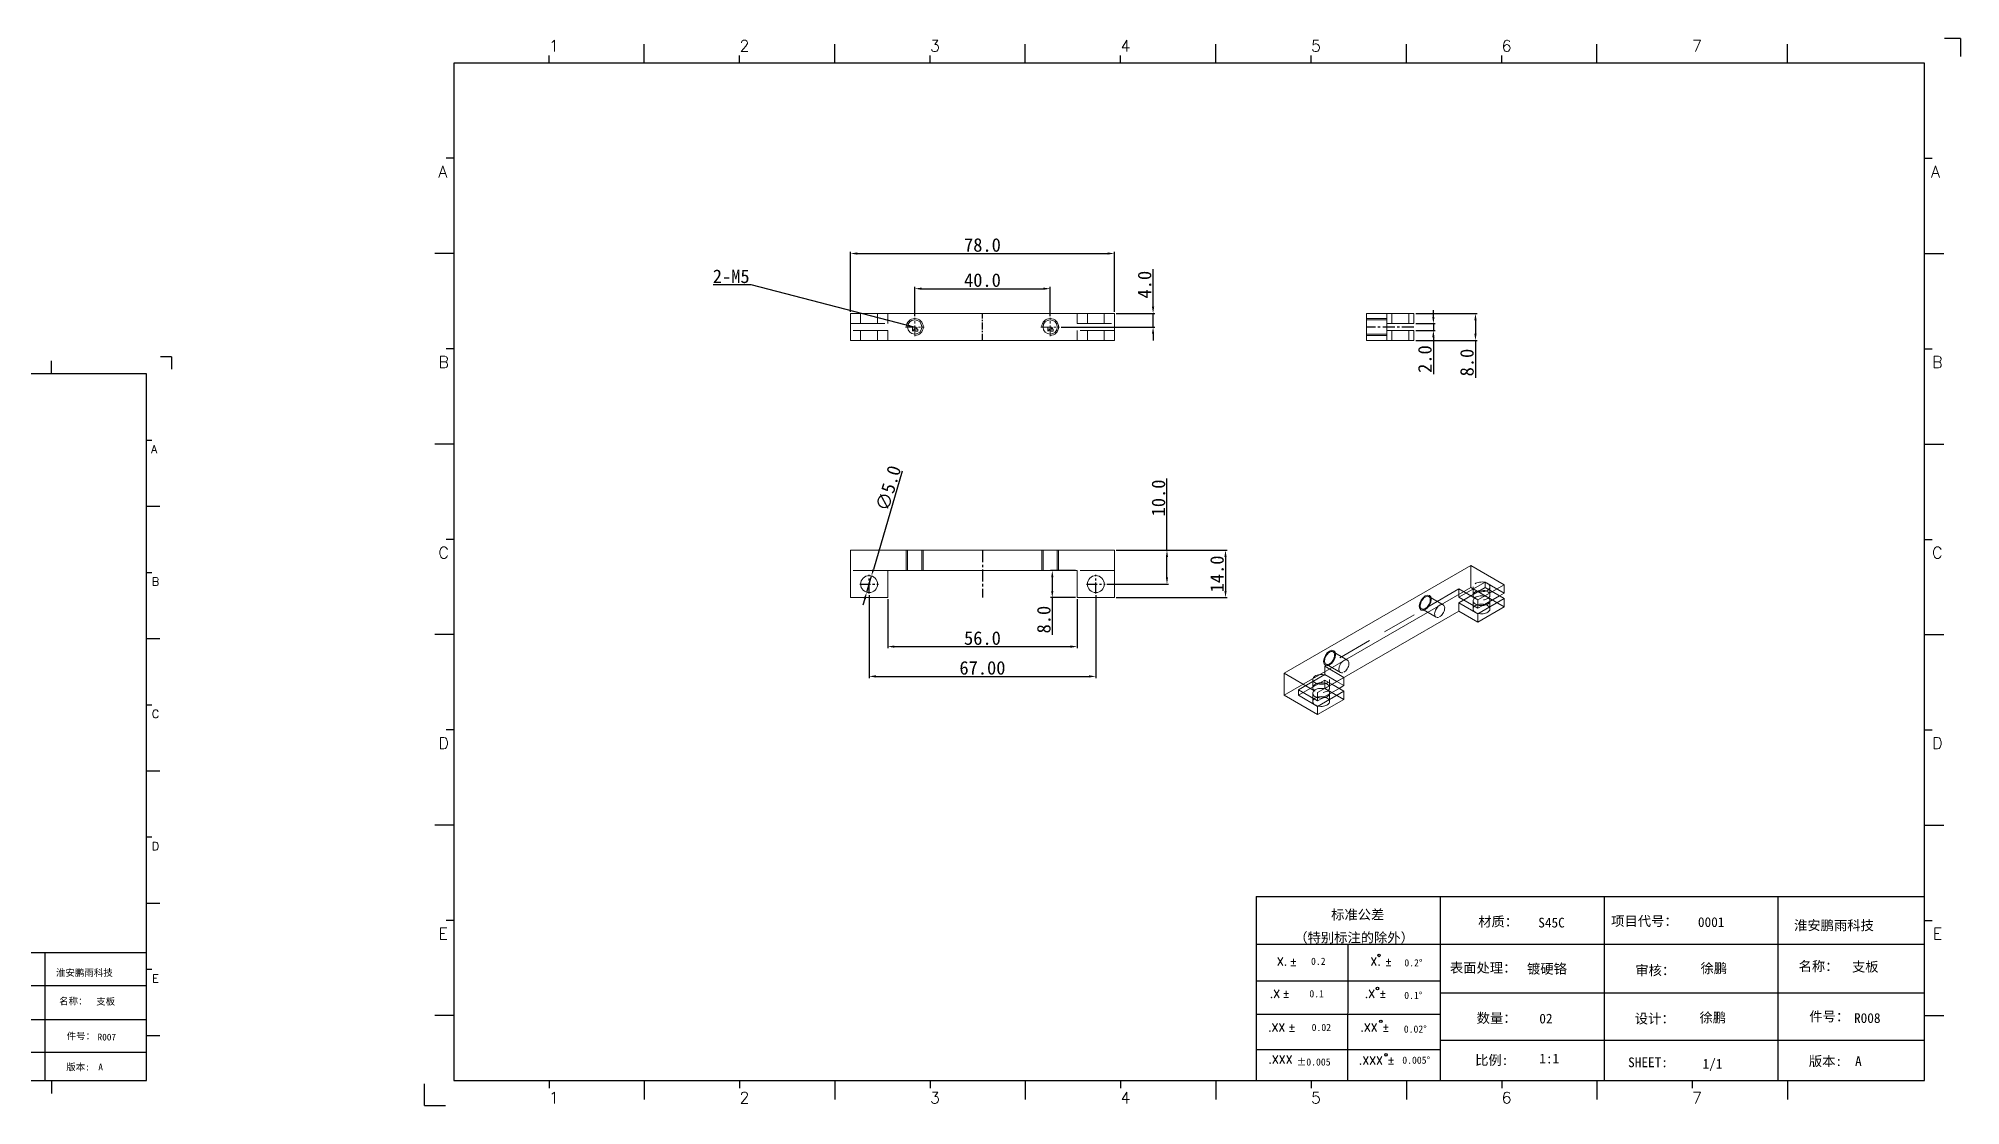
# Model space of a CAD drawing. Extents: x 83 to 30050, y -7164 to 695.
# Drawn here: x 6424 to 6992, y -144 to 172 of the extents above; entities that cross this region are included whole.
import ezdxf
from ezdxf.enums import TextEntityAlignment as Align

# ---------------------------------------------------------------- set-up
doc = ezdxf.new("R2010")
doc.units = 0
doc.header["$LTSCALE"] = 8
doc.header["$MEASUREMENT"] = 0
doc.header["$PDSIZE"] = 5
doc.linetypes.add('CENTER', pattern=[2, 1.25, -0.25, 0.25, -0.25])
doc.linetypes.add('HIDDEN', pattern=[1.905, 1.27, -0.635])
doc.layers.get('0').update_dxf_attribs({"linetype": 'CONTINUOUS'})
doc.layers.get('Defpoints').update_dxf_attribs({"linetype": 'CONTINUOUS'})
doc.layers.add('41', color=3, linetype='CONTINUOUS')
doc.layers.add('dim', color=82, linetype='CONTINUOUS', lineweight=9)
doc.layers.add('screw', color=33, linetype='CONTINUOUS', lineweight=13)
doc.styles.add('SIMPLEX', font='SIMPLEX')
doc.styles.get("Standard").update_dxf_attribs({"font": '', "height": 4})
doc.styles.add('TXT', font='txt.shx', dxfattribs={"bigfont": 'gbcbig.shx'})
doc.styles.get('Standard').set_extended_font_data('SimSun')
doc.dimstyles.new('ISO-25', dxfattribs={"dimtxt": 6, "dimasz": 2.5, "dimexe": 1.25, "dimexo": 0.625, "dimtad": 1, "dimdec": 1, "dimzin": 1, "dimdsep": 46, "dimtxsty": 'Standard', "dimcen": 2.5, "dimadec": 0, "dimazin": 0, "dimtm": 1e-09, "dimtfac": 1, "dimtdec": 1, "dimtmove": 0, "dimatfit": 3, "dimfxl": 1, "dimtolj": 1, "dimtzin": 0, "dimarcsym": 0})

# ---------------------------------------------------------------- blocks, each defined once
blk = doc.blocks.new('A$C0BB32EA6')
at = {"layer": '41'}
for p, q in [((90.21, 427.84), (90.21, 435.66)), ((168.4, 427.84), (168.4, 435.66)), ((168.4, 427.84), (168.4, 435.66)), ((168.4, 427.84), (168.4, 435.66)), ((246.58, 427.84), (246.58, 435.66)), ((246.58, 427.84), (246.58, 435.66)), ((324.77, 427.84), (324.77, 435.66)), ((402.96, 427.84), (402.96, 435.66)), ((481.15, 427.84), (481.15, 435.66)), ((559.34, 427.84), (559.34, 435.66)), ((615.63, 427.84), (12.02, 427.84)), ((12.02, 427.84), (12.02, 10.32)), ((51.11, 427.84), (51.11, 430.97)), ((129.3, 427.84), (129.3, 430.97)), ((129.3, 427.84), (129.3, 430.97)), ((129.3, 427.84), (129.3, 430.97)), ((207.49, 427.84), (207.49, 430.97)), ((207.49, 427.84), (207.49, 430.97)), ((285.68, 427.84), (285.68, 430.97)), ((363.87, 427.84), (363.87, 430.97)), ((442.06, 427.84), (442.06, 430.97)), ((615.63, 10.32), (615.63, 427.84)), ((12.02, 388.75), (8.89, 388.75)), ((615.63, 388.75), (618.76, 388.75)), ((12.02, 349.66), (4.2, 349.66)), ((615.63, 349.66), (623.45, 349.66)), ((12.02, 310.56), (8.89, 310.56)), ((615.63, 310.56), (618.76, 310.56)), ((12.02, 271.47), (4.2, 271.47)), ((615.63, 271.47), (623.45, 271.47)), ((12.02, 232.37), (8.89, 232.37)), ((615.63, 232.37), (618.76, 232.37)), ((12.02, 193.28), (4.2, 193.28)), ((615.63, 193.28), (623.45, 193.28)), ((12.02, 154.18), (8.89, 154.18)), ((615.63, 154.18), (618.76, 154.18)), ((12.02, 115.09), (4.2, 115.09)), ((615.63, 115.09), (623.45, 115.09)), ((341.34, 85.85), (615.63, 85.85)), ((341.34, 85.85), (341.34, 10.32)), ((416.87, 85.85), (416.87, 10.32)), ((484.16, 85.85), (484.16, 10.32)), ((555.4, 85.7), (555.4, 10.17)), ((12.02, 76), (8.89, 76)), ((615.63, 76), (618.76, 76)), ((615.63, 66.14), (341.34, 66.14)), ((378.86, 10.02), (379.1, 65.84)), ((341.34, 51.12), (416.87, 51.12)), ((615.63, 46.17), (416.87, 46.17)), ((12.02, 36.9), (4.2, 36.9)), ((341.34, 37.5), (401.12, 37.5)), ((341.34, 37.5), (416.87, 37.5)), ((615.63, 36.9), (623.45, 36.9)), ((615.63, 26.74), (416.87, 26.74)), ((341.34, 23.05), (401.87, 23.05)), ((341.34, 23.05), (401.87, 23.05)), ((341.34, 23.05), (401.87, 23.05)), ((341.34, 23.05), (401.87, 23.05)), ((341.34, 23.05), (401.87, 23.05)), ((341.34, 23.05), (416.87, 23.05)), ((12.02, 10.32), (615.63, 10.32)), ((51.11, 10.32), (51.11, 7.19)), ((90.21, 10.32), (90.21, 2.5)), ((129.3, 10.32), (129.3, 7.19)), ((168.4, 10.32), (168.4, 2.5)), ((207.49, 10.32), (207.49, 7.19)), ((246.58, 10.32), (246.58, 2.5)), ((285.68, 10.32), (285.68, 7.19)), ((324.77, 10.32), (324.77, 2.5)), ((326.34, 10.32), (401.87, 10.32)), ((363.87, 10.32), (363.87, 7.19)), ((402.96, 10.32), (402.96, 2.5)), ((442.06, 10.32), (442.06, 7.19)), ((481.15, 10.32), (481.15, 2.5)), ((520.24, 10.32), (520.24, 7.19)), ((559.34, 10.32), (559.34, 2.5))]:
    blk.add_line(p, q, dxfattribs=at)
at = {"layer": '41', "linetype": 'Continuous'}
for p, q in [((630.37, 437.94), (623.79, 437.94)), ((630.37, 437.94), (630.37, 430.59)), ((0, 0), (0, 8.98)), ((0, 0), (8.64, 0))]:
    blk.add_line(p, q, dxfattribs=at)
at = {"layer": '41'}
for centre in [(391.73, 61.61), (391.07, 48.04), (392.49, 34.54), (394.6, 20.83)]:
    blk.add_circle(centre, 0.516, dxfattribs=at)
at = {"layer": '41', "style": 'SIMPLEX'}
for s, height, p in [('1', 4.69, (51.11, 432.54)), ('2', 4.69, (129.3, 432.54)), ('3', 4.69, (207.49, 432.54)), ('4', 4.69, (285.68, 432.54)), ('5', 4.69, (363.87, 432.54)), ('6', 4.69, (442.06, 432.54)), ('7', 4.69, (520.24, 432.54)), ('A', 4.75, (5.76, 380.93)), ('A', 4.75, (618.27, 380.93)), ('B', 4.75, (5.76, 302.74)), ('B', 4.75, (618.72, 302.74)), ('C', 4.75, (5.76, 224.55)), ('C', 4.75, (618.72, 224.55)), ('D', 4.75, (5.76, 146.37)), ('D', 4.75, (618.72, 146.37)), ('E', 4.75, (5.76, 68.18)), ('E', 4.75, (618.95, 68.18)), ('X.', 3.284, (349.84, 57.49)), ('%%p', 3.284, (355.04, 57.36)), ('X.', 3.284, (388.21, 57.49)), ('%%p', 3.284, (394.07, 57.36)), ('.X', 3.284, (346.89, 44.16)), ('.X', 3.284, (385.9, 44.16)), ('%%p', 3.284, (352.09, 44.33)), ('%%p', 3.284, (391.76, 44.33)), ('.XX', 3.284, (346.2, 30.42)), ('%%p', 3.284, (354.44, 30.46)), ('.XX', 3.284, (384.11, 30.42)), ('%%p', 3.284, (393.01, 30.46)), ('.XXX', 3.284, (383.48, 16.83)), ('%%p', 3.284, (395.11, 16.95)), ('1', 4.69, (51.11, 0.87)), ('2', 4.69, (129.3, 0.87)), ('3', 4.69, (207.49, 0.87)), ('4', 4.69, (285.68, 0.87)), ('5', 4.69, (363.87, 0.87)), ('6', 4.69, (442.06, 0.87)), ('7', 4.69, (520.24, 0.87))]:
    blk.add_text(s, height=height, dxfattribs=at).set_placement(p)
at = {"layer": '41', "linetype": 'Continuous'}
for s, p in [('标准公差', (372.08, 76.36)), ('（特别标注的除外）', (356.94, 66.94)), ('材质：', (432.42, 73.5)), ('项目代号：', (486.99, 73.71)), ('淮安鹏雨科技', (562.04, 71.96)), ('表面处理：', (420.83, 54.55)), ('审核：', (496.9, 53.5)), ('名称：', (563.9, 55.18)), ('数量：', (431.79, 33.91)), ('设计：', (496.69, 33.7)), ('件号：', (568.32, 34.55)), ('比例:', (431.16, 16.65)), ('SHEET:', (493.95, 15.75)), ('1/1', (524.5, 15.18)), ('版本:', (568.11, 16.23))]:
    blk.add_text(s, height=4, dxfattribs=at).set_placement(p)
at = {"layer": '41'}
for s, p in [('0.2', (363.82, 57.75)), ('0.2%%D', (402.12, 57.11)), ('0.1', (363.14, 44.41)), ('0.1%%D', (402.07, 43.76)), ('0.02', (364.07, 30.58)), ('0.02%%D', (401.9, 29.93)), ('0.005%%D', (401.27, 17.16))]:
    blk.add_text(s, height=2.929, dxfattribs=at).set_placement(p)
at = {"layer": '41', "style": 'SIMPLEX'}
blk.add_text('.XXX', height=3.284, dxfattribs=at).set_placement((351.31, 18.87), align=Align.MIDDLE_CENTER)
at = {"layer": '41'}
blk.add_text('%%P0.005', height=2.929, dxfattribs=at).set_placement((364.87, 17.89), align=Align.MIDDLE_CENTER)
at = {"layer": '41', "linetype": 'Continuous'}
for tag, p in [('材质', (457.07, 73.08)), ('代号', (522.6, 73.29)), ('表面处理', (452.44, 54.13)), ('审核', (523.65, 54.34)), ('名称', (585.81, 54.97)), ('数量', (457.5, 33.7)), ('设计', (523.23, 34.13)), ('件号', (586.65, 33.91)), ('比例', (457.5, 17.28)), ('版本', (587.08, 16.23))]:
    blk.add_attdef(tag, p, '', height=4, dxfattribs=at)
blk = doc.blocks.new('screw_m5_l')
at = {"layer": 'screw', "color": 1, "linetype": 'CENTER', "ltscale": 0.3175}
for p, q in [((-2.75, 0), (2.75, 0)), ((0, -2.75), (0, 2.75))]:
    blk.add_line(p, q, dxfattribs=at)
at = {"layer": 'screw', "color": 33, "linetype": 'Continuous'}
blk.add_circle((0, 0), 2.1, dxfattribs=at)
at = {"layer": 'screw', "color": 92, "linetype": 'Continuous'}
blk.add_arc((0, 0), 2.5, 270, 180, dxfattribs=at)
at = {"layer": 'screw', "color": 6, "linetype": 'Continuous', "style": 'TXT'}
blk.add_text('M5', height=1, dxfattribs=at).set_placement((-0.85, -1.25))
blk = doc.blocks.new('*D158')
at = {"layer": 'Defpoints', "color": 0, "linetype": 'Continuous'}
for p in [(6723.05, 97.71), (6683.05, 89.13), (6723.05, 89.13)]:
    blk.add_point(p, dxfattribs=at)
at = {"layer": 'dim', "color": 0, "linetype": 'Continuous', "lineweight": -2}
for p, q in [((6683.05, 89.63), (6683.05, 98.21)), ((6685.05, 97.71), (6721.05, 97.71)), ((6723.05, 89.63), (6723.05, 98.21))]:
    blk.add_line(p, q, dxfattribs=at)
at = {"layer": 'dim', "color": 0, "linetype": 'Continuous'}
for points in [[(6685.05, 98.04), (6685.05, 97.37), (6683.05, 97.71)], [(6721.05, 98.04), (6721.05, 97.37), (6723.05, 97.71)]]:
    blk.add_solid(points, dxfattribs=at)
at = {"layer": 'dim', "color": 0, "linetype": 'Continuous', "insert": (6703.05, 100.21), "char_height": 4, "attachment_point": 5}
blk.add_mtext('\\A1;40.0', dxfattribs=at)
blk = doc.blocks.new('*D159')
at = {"layer": 'Defpoints', "color": 0, "linetype": 'Continuous'}
for p in [(6742.05, 108.1), (6664.05, 90.38), (6742.05, 90.38)]:
    blk.add_point(p, dxfattribs=at)
at = {"layer": 'dim', "color": 0, "linetype": 'Continuous', "lineweight": -2}
for p, q in [((6664.05, 90.88), (6664.05, 108.6)), ((6666.05, 108.1), (6740.05, 108.1)), ((6742.05, 90.88), (6742.05, 108.6))]:
    blk.add_line(p, q, dxfattribs=at)
at = {"layer": 'dim', "color": 0, "linetype": 'Continuous'}
for points in [[(6666.05, 108.43), (6666.05, 107.77), (6664.05, 108.1)], [(6740.05, 108.43), (6740.05, 107.77), (6742.05, 108.1)]]:
    blk.add_solid(points, dxfattribs=at)
at = {"layer": 'dim', "color": 0, "linetype": 'Continuous', "insert": (6703.05, 110.6), "char_height": 4, "attachment_point": 5}
blk.add_mtext('\\A1;78.0', dxfattribs=at)
blk = doc.blocks.new('*D160')
at = {"layer": 'Defpoints', "color": 0, "linetype": 'Continuous'}
for p in [(6725.8, 86.38), (6742.05, 90.38), (6753.47, 90.38)]:
    blk.add_point(p, dxfattribs=at)
at = {"layer": 'dim', "color": 0, "linetype": 'Continuous', "lineweight": -2}
for p, q in [((6753.47, 92.38), (6753.47, 103.43)), ((6726.3, 86.38), (6753.97, 86.38)), ((6742.55, 90.38), (6753.97, 90.38)), ((6753.47, 86.38), (6753.47, 90.38)), ((6753.47, 84.38), (6753.47, 82.38))]:
    blk.add_line(p, q, dxfattribs=at)
at = {"layer": 'dim', "color": 0, "linetype": 'Continuous'}
for points in [[(6753.13, 92.38), (6753.8, 92.38), (6753.47, 90.38)], [(6753.13, 84.38), (6753.8, 84.38), (6753.47, 86.38)]]:
    blk.add_solid(points, dxfattribs=at)
at = {"layer": 'dim', "color": 0, "linetype": 'Continuous', "insert": (6750.97, 98.9), "char_height": 4, "attachment_point": 5, "rotation": 90}
blk.add_mtext('\\A1;4.0', dxfattribs=at)
blk = doc.blocks.new('*D161')
at = {"layer": 'Defpoints', "color": 0, "linetype": 'Continuous'}
for p in [(6675.05, 6.42), (6731.05, 6.42), (6731.05, -8.06)]:
    blk.add_point(p, dxfattribs=at)
at = {"layer": 'dim', "color": 0, "linetype": 'Continuous', "lineweight": -2}
for p, q in [((6675.05, 5.92), (6675.05, -8.56)), ((6731.05, 5.92), (6731.05, -8.56)), ((6677.05, -8.06), (6729.05, -8.06))]:
    blk.add_line(p, q, dxfattribs=at)
at = {"layer": 'dim', "color": 0, "linetype": 'Continuous'}
for points in [[(6677.05, -7.72), (6677.05, -8.39), (6675.05, -8.06)], [(6729.05, -7.72), (6729.05, -8.39), (6731.05, -8.06)]]:
    blk.add_solid(points, dxfattribs=at)
at = {"layer": 'dim', "color": 0, "linetype": 'Continuous', "insert": (6703.05, -5.56), "char_height": 4, "attachment_point": 5}
blk.add_mtext('\\A1;56.0', dxfattribs=at)
blk = doc.blocks.new('*D162')
at = {"layer": 'Defpoints', "color": 0, "linetype": 'Continuous'}
for p in [(6669.55, 7.67), (6736.55, 7.67), (6736.55, -16.86)]:
    blk.add_point(p, dxfattribs=at)
at = {"layer": 'dim', "color": 0, "linetype": 'Continuous', "lineweight": -2}
for p, q in [((6669.55, 7.17), (6669.55, -17.36)), ((6736.55, 7.17), (6736.55, -17.36)), ((6671.55, -16.86), (6734.55, -16.86))]:
    blk.add_line(p, q, dxfattribs=at)
at = {"layer": 'dim', "color": 0, "linetype": 'Continuous'}
for points in [[(6671.55, -16.52), (6671.55, -17.19), (6669.55, -16.86)], [(6734.55, -16.52), (6734.55, -17.19), (6736.55, -16.86)]]:
    blk.add_solid(points, dxfattribs=at)
at = {"layer": 'dim', "color": 0, "linetype": 'Continuous', "insert": (6703.05, -14.36), "char_height": 4, "attachment_point": 5}
blk.add_mtext('\\A1;67.00', dxfattribs=at)
blk = doc.blocks.new('*D163')
at = {"layer": 'Defpoints', "color": 0, "linetype": 'Continuous'}
for p in [(6742.05, 20.42), (6739.3, 10.42), (6757.57, 10.42)]:
    blk.add_point(p, dxfattribs=at)
at = {"layer": 'dim', "color": 0, "linetype": 'Continuous', "lineweight": -2}
for p, q in [((6757.57, 20.42), (6757.57, 41.59)), ((6742.55, 20.42), (6758.07, 20.42)), ((6757.57, 12.42), (6757.57, 18.42)), ((6739.8, 10.42), (6758.07, 10.42))]:
    blk.add_line(p, q, dxfattribs=at)
at = {"layer": 'dim', "color": 0, "linetype": 'Continuous'}
for points in [[(6757.23, 18.42), (6757.9, 18.42), (6757.57, 20.42)], [(6757.23, 12.42), (6757.9, 12.42), (6757.57, 10.42)]]:
    blk.add_solid(points, dxfattribs=at)
at = {"layer": 'dim', "color": 0, "linetype": 'Continuous', "insert": (6755.07, 35.87), "char_height": 4, "attachment_point": 5, "rotation": 90}
blk.add_mtext('\\A1;10.0', dxfattribs=at)
blk = doc.blocks.new('*D164')
at = {"layer": 'Defpoints', "color": 0, "linetype": 'Continuous'}
for p in [(6742.05, 20.42), (6742.05, 6.42), (6774.87, 6.42)]:
    blk.add_point(p, dxfattribs=at)
at = {"layer": 'dim', "color": 0, "linetype": 'Continuous', "lineweight": -2}
for p, q in [((6742.55, 20.42), (6775.37, 20.42)), ((6774.87, 18.42), (6774.87, 8.42)), ((6742.55, 6.42), (6775.37, 6.42))]:
    blk.add_line(p, q, dxfattribs=at)
at = {"layer": 'dim', "color": 0, "linetype": 'Continuous'}
for points in [[(6774.54, 18.42), (6775.2, 18.42), (6774.87, 20.42)], [(6774.54, 8.42), (6775.2, 8.42), (6774.87, 6.42)]]:
    blk.add_solid(points, dxfattribs=at)
at = {"layer": 'dim', "color": 0, "linetype": 'Continuous', "insert": (6772.37, 13.42), "char_height": 4, "attachment_point": 5, "rotation": 90}
blk.add_mtext('\\A1;14.0', dxfattribs=at)
blk = doc.blocks.new('*D165')
at = {"layer": 'Defpoints', "color": 0, "linetype": 'Continuous'}
for p in [(6830.56, 87.38), (6830.56, 85.38), (6836.29, 85.38)]:
    blk.add_point(p, dxfattribs=at)
at = {"layer": 'dim', "color": 0, "linetype": 'Continuous', "lineweight": -2}
for p, q in [((6836.29, 89.38), (6836.29, 91.38)), ((6831.06, 87.38), (6836.79, 87.38)), ((6831.06, 85.38), (6836.79, 85.38)), ((6836.29, 87.38), (6836.29, 85.38)), ((6836.29, 83.38), (6836.29, 72.43))]:
    blk.add_line(p, q, dxfattribs=at)
at = {"layer": 'dim', "color": 0, "linetype": 'Continuous'}
for points in [[(6835.96, 89.38), (6836.63, 89.38), (6836.29, 87.38)], [(6835.96, 83.38), (6836.63, 83.38), (6836.29, 85.38)]]:
    blk.add_solid(points, dxfattribs=at)
at = {"layer": 'dim', "color": 0, "linetype": 'Continuous', "insert": (6833.79, 76.91), "char_height": 4, "attachment_point": 5, "rotation": 90}
blk.add_mtext('\\A1;2.0', dxfattribs=at)
blk = doc.blocks.new('*D166')
at = {"layer": 'Defpoints', "color": 0, "linetype": 'Continuous'}
for p in [(6830.56, 90.38), (6830.56, 82.38), (6848.72, 82.38)]:
    blk.add_point(p, dxfattribs=at)
at = {"layer": 'dim', "color": 0, "linetype": 'Continuous', "lineweight": -2}
for p, q in [((6831.06, 90.38), (6849.22, 90.38)), ((6848.72, 88.38), (6848.72, 84.38)), ((6831.06, 82.38), (6849.22, 82.38)), ((6848.72, 82.38), (6848.72, 71.38))]:
    blk.add_line(p, q, dxfattribs=at)
at = {"layer": 'dim', "color": 0, "linetype": 'Continuous'}
for points in [[(6848.39, 88.38), (6849.06, 88.38), (6848.72, 90.38)], [(6848.39, 84.38), (6849.06, 84.38), (6848.72, 82.38)]]:
    blk.add_solid(points, dxfattribs=at)
at = {"layer": 'dim', "color": 0, "linetype": 'Continuous', "insert": (6846.22, 75.88), "char_height": 4, "attachment_point": 5, "rotation": 90}
blk.add_mtext('\\A1;8.0', dxfattribs=at)
blk = doc.blocks.new('*D167')
at = {"layer": 'Defpoints', "color": 0, "linetype": 'Continuous'}
for p in [(6731.05, 14.42), (6723.69, 6.42), (6731.05, 6.42)]:
    blk.add_point(p, dxfattribs=at)
at = {"layer": 'dim', "color": 0, "linetype": 'Continuous', "lineweight": -2}
for p, q in [((6730.55, 14.42), (6723.19, 14.42)), ((6723.69, 12.42), (6723.69, 8.42)), ((6730.55, 6.42), (6723.19, 6.42)), ((6723.69, 6.42), (6723.69, -4.58))]:
    blk.add_line(p, q, dxfattribs=at)
at = {"layer": 'dim', "color": 0, "linetype": 'Continuous'}
for points in [[(6723.35, 12.42), (6724.02, 12.42), (6723.69, 14.42)], [(6723.35, 8.42), (6724.02, 8.42), (6723.69, 6.42)]]:
    blk.add_solid(points, dxfattribs=at)
at = {"layer": 'dim', "color": 0, "linetype": 'Continuous', "insert": (6721.19, -0.08), "char_height": 4, "attachment_point": 5, "rotation": 90}
blk.add_mtext('\\A1;8.0', dxfattribs=at)
blk = doc.blocks.new('*D578')
at = {"layer": 'Defpoints', "color": 0}
for p in [(6670.26, 12.82), (6668.85, 8.02)]:
    blk.add_point(p, dxfattribs=at)
at = {"layer": 'dim', "color": 0, "lineweight": -2}
for p, q in [((6679.37, 43.82), (6670.82, 14.74)), ((6668.85, 8.02), (6670.26, 12.82)), ((6668.28, 6.1), (6667.72, 4.18))]:
    blk.add_line(p, q, dxfattribs=at)
at = {"layer": 'dim', "color": 0}
for points in [[(6670.5, 14.83), (6671.14, 14.64), (6670.26, 12.82)], [(6667.96, 6.2), (6668.6, 6.01), (6668.85, 8.02)]]:
    blk.add_solid(points, dxfattribs=at)
at = {"layer": 'dim', "color": 0, "insert": (6675.27, 38.75), "char_height": 4, "attachment_point": 5, "rotation": 73.622}
blk.add_mtext('\\A1;∅5.0', dxfattribs=at)

msp = doc.modelspace()

# ---------------------------------------------------------------- linework, layer by layer
at = {"color": 7, "linetype": 'Continuous', "lineweight": 15}
for p, q in [((6664.05, 82.383), (6664.05, 90.383)), ((6742.05, 90.383), (6664.05, 90.383)), ((6742.05, 82.383), (6742.05, 90.383)), ((6816.558, 82.383), (6816.558, 90.383)), ((6830.558, 90.383), (6816.558, 90.383)), ((6822.558, 87.383), (6822.558, 85.383)), ((6822.558, 87.383), (6830.558, 87.383)), ((6822.558, 85.383), (6830.558, 85.383)), ((6830.558, 90.383), (6830.558, 87.383)), ((6830.558, 85.383), (6830.558, 82.383)), ((6742.05, 82.383), (6664.05, 82.383)), ((6830.558, 82.383), (6816.558, 82.383)), ((6742.05, 20.419), (6664.05, 20.419)), ((6664.05, 20.419), (6664.05, 6.419)), ((6742.05, 6.419), (6742.05, 20.419)), ((6731.05, 14.419), (6675.05, 14.419)), ((6675.05, 14.419), (6675.05, 6.419)), ((6731.05, 6.419), (6731.05, 14.419)), ((6847.334, 15.927), (6792.18, -15.913)), ((6847.334, 9.395), (6847.334, 15.927)), ((6857.233, 10.213), (6847.334, 15.927)), ((6675.05, 6.419), (6664.05, 6.419)), ((6742.05, 6.419), (6731.05, 6.419)), ((6847.334, 9.395), (6792.18, -22.445)), ((6857.233, 3.68), (6847.334, 9.395)), ((6851.577, 11.029), (6857.233, 7.763)), ((6851.577, 11.029), (6851.577, 9.395)), ((6851.577, 9.395), (6857.233, 6.13)), ((6857.233, 7.763), (6855.819, 6.946)), ((6857.233, 10.213), (6857.233, 7.763)), ((6857.233, 6.13), (6857.233, 3.68)), ((6843.798, 2.456), (6804.2, -20.404)), ((6849.455, -0.81), (6843.798, 2.456)), ((6857.233, 3.68), (6849.455, -0.81)), ((6851.428, 4.412), (6850.869, 4.089)), ((6792.18, -22.445), (6792.18, -15.913)), ((6792.18, -22.445), (6802.079, -28.16)), ((6804.2, -20.404), (6809.857, -23.669)), ((6806.322, -19.179), (6809.857, -21.22)), ((6809.857, -19.587), (6807.736, -18.362)), ((6809.857, -19.587), (6808.443, -20.403)), ((6809.857, -17.138), (6809.857, -19.587)), ((6809.857, -21.22), (6809.857, -23.669)), ((6809.857, -23.669), (6802.079, -28.16)), ((6804.052, -22.938), (6803.493, -23.261))]:
    msp.add_line(p, q, dxfattribs=at)
at = {"color": 7, "linetype": 'HIDDEN', "lineweight": 0}
for p, q in [((6664.05, 87.383), (6675.05, 87.383)), ((6675.05, 85.383), (6664.05, 85.383)), ((6667.05, 90.383), (6667.05, 87.383)), ((6667.05, 85.383), (6667.05, 82.383)), ((6672.05, 87.383), (6672.05, 90.383)), ((6672.05, 82.383), (6672.05, 85.383)), ((6675.05, 90.383), (6675.05, 87.383)), ((6675.05, 85.383), (6675.05, 82.383)), ((6731.05, 90.383), (6731.05, 87.383)), ((6731.05, 87.383), (6742.05, 87.383)), ((6742.05, 85.383), (6731.05, 85.383)), ((6731.05, 85.383), (6731.05, 82.383)), ((6734.05, 90.383), (6734.05, 87.383)), ((6734.05, 85.383), (6734.05, 82.383)), ((6739.05, 87.383), (6739.05, 90.383)), ((6739.05, 82.383), (6739.05, 85.383)), ((6822.558, 88.483), (6816.558, 88.483)), ((6822.558, 90.383), (6822.558, 87.383)), ((6822.558, 85.383), (6822.558, 82.383)), ((6824.058, 90.383), (6824.058, 87.383)), ((6824.058, 85.383), (6824.058, 82.383)), ((6829.058, 87.383), (6829.058, 90.383)), ((6829.058, 82.383), (6829.058, 85.383)), ((6816.558, 84.283), (6822.558, 84.283)), ((6680.95, 20.419), (6680.95, 14.419)), ((6685.15, 14.419), (6685.15, 20.419)), ((6720.95, 20.419), (6720.95, 14.419)), ((6725.15, 14.419), (6725.15, 20.419)), ((6675.05, 14.419), (6664.05, 14.419)), ((6742.05, 14.419), (6731.05, 14.419)), ((6843.798, 8.988), (6804.2, -13.871)), ((6839.191, 4.275), (6834.949, 6.724)), ((6843.798, 6.538), (6851.577, 11.029)), ((6851.577, 9.395), (6843.798, 4.905)), ((6849.455, 5.722), (6843.798, 8.988)), ((6843.798, 8.988), (6843.798, 6.538)), ((6843.798, 6.538), (6849.455, 3.273)), ((6848.016, 9.6), (6848.016, 7.151)), ((6849.455, 5.722), (6857.233, 10.213)), ((6849.455, 1.64), (6857.233, 6.13)), ((6849.455, 3.273), (6849.455, 5.722)), ((6855.819, 6.946), (6851.428, 4.412)), ((6853.016, 7.151), (6853.016, 9.6)), ((6832.849, 3.087), (6837.092, 0.637)), ((6849.455, 1.64), (6843.798, 4.905)), ((6843.798, 4.905), (6843.798, 2.456)), ((6848.016, 5.518), (6848.016, 3.068)), ((6850.869, 4.089), (6849.455, 3.273)), ((6849.455, -0.81), (6849.455, 1.64)), ((6853.016, 3.068), (6853.016, 5.518)), ((6810.907, -12.053), (6806.664, -9.604)), ((6792.18, -15.913), (6802.079, -21.627)), ((6796.422, -20.811), (6804.2, -16.321)), ((6804.2, -13.871), (6809.857, -17.137)), ((6804.2, -13.871), (6804.2, -16.321)), ((6807.736, -18.362), (6804.2, -16.321)), ((6804.565, -13.241), (6808.807, -15.691)), ((6804.2, -17.954), (6796.422, -22.444)), ((6796.422, -20.811), (6802.079, -24.077)), ((6796.422, -22.444), (6796.422, -20.811)), ((6796.422, -22.444), (6802.079, -25.71)), ((6800.64, -17.749), (6800.64, -20.199)), ((6800.64, -21.832), (6800.64, -24.282)), ((6802.079, -21.627), (6809.857, -17.137)), ((6802.079, -25.71), (6809.857, -21.22)), ((6802.079, -24.077), (6802.079, -21.627)), ((6808.443, -20.403), (6804.052, -22.938)), ((6804.2, -17.954), (6806.322, -19.179)), ((6804.2, -17.954), (6804.2, -20.404)), ((6805.64, -20.199), (6805.64, -17.749)), ((6805.64, -24.282), (6805.64, -21.832)), ((6809.857, -17.137), (6809.857, -17.138)), ((6803.493, -23.261), (6802.079, -24.077)), ((6802.079, -28.16), (6802.079, -25.71))]:
    msp.add_line(p, q, dxfattribs=at)
at = {"color": 1, "linetype": 'CENTER', "ltscale": 0.2032}
msp.add_line((6703.05, 82.383), (6703.05, 90.383), dxfattribs=at)
at = {"color": 7, "linetype": 'Continuous', "lineweight": 0}
for p, q in [((6816.558, 88.883), (6822.558, 88.883)), ((6816.558, 88.883), (6822.558, 88.883)), ((6816.558, 83.883), (6822.558, 83.883)), ((6816.558, 83.883), (6822.558, 83.883)), ((6680.55, 20.419), (6680.55, 14.419)), ((6685.55, 20.419), (6685.55, 14.419)), ((6720.55, 20.419), (6720.55, 14.419)), ((6725.55, 20.419), (6725.55, 14.419))]:
    msp.add_line(p, q, dxfattribs=at)
at = {"color": 1, "linetype": 'CENTER', "ltscale": 0.3556}
for p, q in [((6830.558, 86.383), (6816.558, 86.383)), ((6703.05, 20.419), (6703.05, 6.419))]:
    msp.add_line(p, q, dxfattribs=at)
at = {"color": 1, "linetype": 'CENTER', "ltscale": 0.3175}
for p, q in [((6669.55, 7.669), (6669.55, 13.169)), ((6736.55, 7.669), (6736.55, 13.169)), ((6666.8, 10.419), (6672.3, 10.419)), ((6733.8, 10.419), (6739.3, 10.419))]:
    msp.add_line(p, q, dxfattribs=at)
at = {"color": 7, "linetype": 'Continuous', "lineweight": 0, "flags": 128}
for points in [[(6833.899, 2.864), (6833.222, 2.629), (6832.649, 2.74), (6832.266, 3.181), (6832.131, 3.885), (6832.266, 4.744), (6832.649, 5.627), (6833.222, 6.401), (6833.899, 6.947), (6834.575, 7.182), (6835.149, 7.07), (6835.532, 6.629), (6835.667, 5.926), (6835.532, 5.067), (6835.149, 4.184), (6834.575, 3.41), (6833.899, 2.864)], [(6805.615, -13.464), (6804.938, -13.699), (6804.365, -13.588), (6803.981, -13.147), (6803.847, -12.443), (6803.981, -11.584), (6804.365, -10.701), (6804.938, -9.927), (6805.615, -9.381), (6806.291, -9.146), (6806.865, -9.258), (6807.248, -9.699), (6807.382, -10.402), (6807.248, -11.261), (6806.865, -12.145), (6806.291, -12.918), (6805.615, -13.464)]]:
    msp.add_lwpolyline(points, dxfattribs=at)
at = {"color": 7, "linetype": 'Continuous', "lineweight": 15, "flags": 128}
for points in [[(6833.899, 3.191), (6834.164, 3.371), (6834.421, 3.601), (6834.66, 3.873), (6834.876, 4.178), (6835.06, 4.506), (6835.206, 4.848), (6835.311, 5.191), (6835.37, 5.525), (6835.382, 5.839), (6835.347, 6.123), (6835.264, 6.368), (6835.138, 6.565), (6834.972, 6.71), (6834.772, 6.796), (6834.543, 6.822), (6834.294, 6.786), (6834.032, 6.69), (6833.766, 6.536), (6833.504, 6.33), (6833.255, 6.078), (6833.026, 5.789), (6832.826, 5.471), (6832.66, 5.135), (6832.533, 4.791), (6832.451, 4.451), (6832.415, 4.126), (6832.427, 3.826), (6832.487, 3.56), (6832.591, 3.338), (6832.738, 3.166), (6832.922, 3.05), (6833.137, 2.994), (6833.377, 2.999), (6833.634, 3.065), (6833.899, 3.191)], [(6848.748, 2.047), (6849.055, 1.897), (6849.399, 1.777), (6849.772, 1.69), (6850.165, 1.639), (6850.566, 1.625), (6850.967, 1.648), (6851.355, 1.708), (6851.722, 1.804), (6852.058, 1.932), (6852.353, 2.089), (6852.602, 2.272), (6852.796, 2.476), (6852.931, 2.694), (6853.003, 2.923), (6853.011, 3.155), (6852.955, 3.385), (6852.835, 3.607), (6852.655, 3.815), (6852.42, 4.003), (6852.136, 4.167), (6851.809, 4.303), (6851.449, 4.407), (6851.065, 4.476), (6850.667, 4.509), (6850.265, 4.504), (6849.869, 4.462), (6849.49, 4.384), (6849.137, 4.272), (6848.821, 4.129), (6848.548, 3.958), (6848.326, 3.764), (6848.161, 3.552), (6848.057, 3.328), (6848.016, 3.097), (6848.041, 2.865), (6848.129, 2.639), (6848.279, 2.423), (6848.487, 2.224), (6848.748, 2.047)], [(6805.615, -13.138), (6805.88, -12.957), (6806.136, -12.727), (6806.376, -12.455), (6806.592, -12.15), (6806.776, -11.822), (6806.922, -11.48), (6807.027, -11.137), (6807.086, -10.803), (6807.098, -10.489), (6807.062, -10.205), (6806.98, -9.961), (6806.854, -9.763), (6806.688, -9.618), (6806.487, -9.532), (6806.259, -9.506), (6806.01, -9.542), (6805.748, -9.638), (6805.481, -9.792), (6805.22, -9.998), (6804.97, -10.25), (6804.742, -10.539), (6804.541, -10.857), (6804.375, -11.194), (6804.249, -11.537), (6804.167, -11.877), (6804.131, -12.202), (6804.143, -12.502), (6804.202, -12.768), (6804.307, -12.99), (6804.454, -13.162), (6804.638, -13.278), (6804.853, -13.334), (6805.093, -13.329), (6805.349, -13.263), (6805.615, -13.138)], [(6804.907, -23.261), (6804.601, -23.111), (6804.257, -22.991), (6803.883, -22.904), (6803.491, -22.853), (6803.089, -22.839), (6802.689, -22.862), (6802.3, -22.922), (6801.934, -23.018), (6801.598, -23.146), (6801.302, -23.303), (6801.054, -23.486), (6800.86, -23.689), (6800.725, -23.908), (6800.652, -24.137), (6800.644, -24.369), (6800.701, -24.599), (6800.82, -24.821), (6801, -25.028), (6801.235, -25.217), (6801.52, -25.381), (6801.846, -25.517), (6802.206, -25.621), (6802.59, -25.69), (6802.989, -25.722), (6803.391, -25.718), (6803.787, -25.676), (6804.166, -25.598), (6804.518, -25.486), (6804.835, -25.343), (6805.108, -25.172), (6805.33, -24.978), (6805.495, -24.766), (6805.599, -24.542), (6805.639, -24.311), (6805.615, -24.079), (6805.527, -23.852), (6805.376, -23.637), (6805.168, -23.438), (6804.907, -23.261)]]:
    msp.add_lwpolyline(points, dxfattribs=at)
at = {"color": 7, "linetype": 'HIDDEN', "lineweight": 0, "flags": 128}
for points in [[(6848.748, 8.58), (6849.055, 8.429), (6849.399, 8.309), (6849.772, 8.222), (6850.165, 8.171), (6850.566, 8.157), (6850.967, 8.181), (6851.355, 8.241), (6851.722, 8.336), (6852.058, 8.464), (6852.353, 8.622), (6852.602, 8.804), (6852.796, 9.008), (6852.931, 9.227), (6853.003, 9.455), (6853.011, 9.687), (6852.955, 9.917), (6852.835, 10.139), (6852.655, 10.347), (6852.42, 10.535), (6852.136, 10.7), (6851.809, 10.835), (6851.449, 10.939), (6851.065, 11.008), (6850.667, 11.041), (6850.265, 11.036), (6849.869, 10.994), (6849.49, 10.916), (6849.137, 10.804), (6848.821, 10.661), (6848.548, 10.49), (6848.326, 10.297), (6848.161, 10.085), (6848.057, 9.86), (6848.016, 9.629), (6848.041, 9.397), (6848.129, 9.171), (6848.279, 8.955), (6848.487, 8.757), (6848.748, 8.58)], [(6848.748, 6.13), (6848.487, 6.307), (6848.279, 6.506), (6848.129, 6.721), (6848.041, 6.948), (6848.016, 7.18), (6848.057, 7.411), (6848.161, 7.635), (6848.326, 7.847), (6848.548, 8.041), (6848.821, 8.211), (6849.137, 8.355), (6849.49, 8.467), (6849.869, 8.545), (6850.265, 8.587), (6850.667, 8.591), (6851.065, 8.559), (6851.449, 8.489), (6851.809, 8.386), (6852.136, 8.25), (6852.42, 8.086), (6852.655, 7.897), (6852.835, 7.689), (6852.955, 7.468), (6853.011, 7.238), (6853.003, 7.006), (6852.931, 6.777), (6852.796, 6.558), (6852.602, 6.355), (6852.353, 6.172), (6852.058, 6.015), (6851.722, 5.886), (6851.355, 5.791), (6850.967, 5.731), (6850.566, 5.708), (6850.165, 5.722), (6849.772, 5.773), (6849.399, 5.859), (6849.055, 5.98), (6848.748, 6.13)], [(6852.284, 6.538), (6851.977, 6.689), (6851.633, 6.809), (6851.26, 6.895), (6850.867, 6.946), (6850.466, 6.96), (6850.065, 6.937), (6849.677, 6.877), (6849.31, 6.782), (6848.974, 6.654), (6848.678, 6.496), (6848.43, 6.313), (6848.236, 6.11), (6848.101, 5.891), (6848.029, 5.663), (6848.02, 5.43), (6848.077, 5.2), (6848.197, 4.979), (6848.376, 4.771), (6848.612, 4.582), (6848.896, 4.418), (6849.194, 4.293)], [(6851.838, 4.293), (6851.894, 4.314), (6852.211, 4.457), (6852.484, 4.627), (6852.706, 4.821), (6852.871, 5.033), (6852.975, 5.257), (6853.015, 5.488), (6852.991, 5.72), (6852.903, 5.947), (6852.752, 6.162), (6852.544, 6.361), (6852.284, 6.538)], [(6838.141, 0.741), (6838.407, 0.922), (6838.663, 1.152), (6838.903, 1.424), (6839.118, 1.729), (6839.302, 2.057), (6839.449, 2.398), (6839.554, 2.742), (6839.613, 3.075), (6839.625, 3.389), (6839.589, 3.673), (6839.507, 3.918), (6839.381, 4.116), (6839.215, 4.261), (6839.014, 4.347), (6838.786, 4.373), (6838.537, 4.337), (6838.275, 4.241), (6838.008, 4.087), (6837.746, 3.881), (6837.497, 3.629), (6837.269, 3.34), (6837.068, 3.022), (6836.902, 2.685), (6836.776, 2.342), (6836.694, 2.002), (6836.658, 1.677), (6836.67, 1.377), (6836.729, 1.111), (6836.834, 0.889), (6836.981, 0.717), (6837.165, 0.601), (6837.38, 0.544), (6837.62, 0.55), (6837.876, 0.616), (6838.141, 0.741)], [(6804.907, -16.729), (6804.601, -16.578), (6804.257, -16.458), (6803.883, -16.372), (6803.491, -16.321), (6803.089, -16.306), (6802.689, -16.33), (6802.3, -16.39), (6801.934, -16.485), (6801.598, -16.613), (6801.302, -16.771), (6801.054, -16.954), (6800.86, -17.157), (6800.725, -17.376), (6800.652, -17.604), (6800.644, -17.837), (6800.701, -18.067), (6800.82, -18.288), (6801, -18.496), (6801.235, -18.685), (6801.52, -18.849), (6801.846, -18.984), (6802.206, -19.088), (6802.59, -19.157), (6802.989, -19.19), (6803.391, -19.185), (6803.787, -19.143), (6804.166, -19.065), (6804.518, -18.953), (6804.835, -18.81), (6805.108, -18.639), (6805.33, -18.446), (6805.495, -18.234), (6805.599, -18.01), (6805.639, -17.778), (6805.615, -17.547), (6805.527, -17.32), (6805.376, -17.105), (6805.168, -16.906), (6804.907, -16.729)], [(6809.857, -15.587), (6810.122, -15.406), (6810.379, -15.176), (6810.619, -14.904), (6810.834, -14.599), (6811.018, -14.271), (6811.165, -13.93), (6811.269, -13.587), (6811.329, -13.253), (6811.341, -12.939), (6811.305, -12.655), (6811.223, -12.41), (6811.097, -12.212), (6810.931, -12.067), (6810.73, -11.981), (6810.502, -11.955), (6810.252, -11.991), (6809.99, -12.087), (6809.724, -12.241), (6809.462, -12.447), (6809.213, -12.699), (6808.984, -12.989), (6808.784, -13.307), (6808.618, -13.643), (6808.492, -13.986), (6808.41, -14.326), (6808.374, -14.651), (6808.386, -14.952), (6808.445, -15.217), (6808.55, -15.439), (6808.696, -15.611), (6808.88, -15.727), (6809.096, -15.784), (6809.335, -15.779), (6809.592, -15.712), (6809.857, -15.587)], [(6801.372, -21.22), (6801.111, -21.043), (6800.903, -20.844), (6800.753, -20.628), (6800.665, -20.402), (6800.64, -20.17), (6800.681, -19.939), (6800.785, -19.715), (6800.95, -19.503), (6801.172, -19.309), (6801.445, -19.138), (6801.761, -18.995), (6802.114, -18.883), (6802.493, -18.805), (6802.888, -18.763), (6803.291, -18.758), (6803.689, -18.791), (6804.073, -18.86), (6804.433, -18.964), (6804.759, -19.1), (6805.044, -19.264), (6805.279, -19.452), (6805.459, -19.66), (6805.579, -19.882), (6805.635, -20.112), (6805.627, -20.344), (6805.555, -20.573), (6805.419, -20.791), (6805.225, -20.995), (6804.977, -21.178), (6804.682, -21.335), (6804.346, -21.463), (6803.979, -21.559), (6803.59, -21.619), (6803.19, -21.642), (6802.788, -21.628), (6802.396, -21.577), (6802.023, -21.49), (6801.678, -21.37), (6801.372, -21.22)], [(6804.907, -20.812), (6804.601, -20.661), (6804.257, -20.541), (6803.883, -20.454), (6803.491, -20.403), (6803.089, -20.389), (6802.689, -20.413), (6802.3, -20.473), (6801.934, -20.568), (6801.598, -20.696), (6801.302, -20.854), (6801.054, -21.036), (6800.86, -21.24), (6800.725, -21.459), (6800.652, -21.687), (6800.644, -21.919), (6800.701, -22.149), (6800.82, -22.371), (6801, -22.579), (6801.235, -22.767), (6801.52, -22.931), (6801.817, -23.057)], [(6804.462, -23.057), (6804.518, -23.036), (6804.835, -22.893), (6805.108, -22.722), (6805.33, -22.528), (6805.495, -22.317), (6805.599, -22.092), (6805.639, -21.861), (6805.615, -21.629), (6805.527, -21.403), (6805.376, -21.187), (6805.168, -20.989), (6804.907, -20.812)]]:
    msp.add_lwpolyline(points, dxfattribs=at)
at = {"color": 7, "linetype": 'Continuous', "lineweight": 15}
for centre in [(6669.55, 10.419), (6736.55, 10.419)]:
    msp.add_circle(centre, 2.5, dxfattribs=at)
for centre in [(6850.516, 8.134), (6803.14, -19.215)]:
    msp.add_arc(centre, 4.063, 251.00611, 288.99389, dxfattribs=at)

# ---------------------------------------------------------------- block references
at = {"layer": '41', "linetype": 'Continuous'}
for p, xscale, yscale, zscale, values in [((6538.183, -143.669), 0.7199999999997999, 0.7200000000000024, 0.72, {'版本': 'A', '件号': 'R008', '名称': '支板', '设计': '徐鹏', '审核': '徐鹏', '代号': '0001', '比例': '1:1', '数量': '02', '表面处理': '镀硬铬', '材质': 'S45C'}), ((6148.281, -141.399), 0.5, 0.5, 0.5, {'版本': 'A', '件号': 'R007', '名称': '支板', '设计': '徐鹏', '审核': '徐鹏', '代号': '0001', '比例': '1:1', '数量': '04', '表面处理': '镀硬铬', '材质': 'S45C'})]:
    msp.add_blockref('A$C0BB32EA6', p, dxfattribs=dict(at, xscale=xscale, yscale=yscale, zscale=zscale)).add_auto_attribs(values)
at = {"layer": 'screw', "linetype": 'Continuous'}
for p in [(6683.05, 86.383), (6723.05, 86.383)]:
    msp.add_blockref('screw_m5_l', p, dxfattribs=at)

# ---------------------------------------------------------------- texts
at = {"layer": 'dim', "linetype": 'Continuous', "insert": (6634.255, 99.309), "char_height": 4, "attachment_point": 9}
msp.add_mtext('\\A1;2-M5', dxfattribs=at)

# ---------------------------------------------------------------- dimensions: what is measured, and where the dimension line sits
at = {"layer": 'dim', "linetype": 'Continuous'}
for base, p1, p2, picture, middle in [((6742.05, 108.099), (6664.05, 90.383), (6742.05, 90.383), '*D159', (6703.05, 110.598)), ((6723.05, 97.706), (6683.05, 89.133), (6723.05, 89.133), '*D158', (6703.05, 100.206))]:
    dim = msp.add_linear_dim(base=base, p1=p1, p2=p2, dimstyle='ISO-25', override={"dimtxt": 2.5, "dimasz": 2, "dimexe": 0.49975, "dimexo": 0.49975, "dimgap": 0.49975}, dxfattribs=at)
    dim.commit()
    dim.dimension.update_dxf_attribs({"geometry": picture, "text_midpoint": middle})
for base, p1, p2, picture, middle in [((6753.466, 90.383), (6725.8, 86.383), (6742.05, 90.383), '*D160', (6750.966, 98.905)), ((6836.292, 85.383), (6830.558, 87.383), (6830.558, 85.383), '*D165', (6833.792, 76.905)), ((6848.724, 82.383), (6830.558, 90.383), (6830.558, 82.383), '*D166', (6846.225, 75.883)), ((6774.871, 6.419), (6742.05, 20.419), (6742.05, 6.419), '*D164', (6772.371, 13.419)), ((6723.688, 6.419), (6731.05, 14.419), (6731.05, 6.419), '*D167', (6721.189, -0.081))]:
    dim = msp.add_linear_dim(base=base, p1=p1, p2=p2, angle=90, dimstyle='ISO-25', override={"dimtxt": 2.5, "dimasz": 2, "dimexe": 0.49975, "dimexo": 0.49975, "dimgap": 0.49975}, dxfattribs=at)
    dim.commit()
    dim.dimension.update_dxf_attribs({"geometry": picture, "text_midpoint": middle})
at = {"layer": 'dim'}
dim = msp.add_diameter_dim_2p(p1=(6668.845, 8.021), p2=(6670.255, 12.818), dimstyle='ISO-25', override={"dimtxt": 2.5, "dimasz": 2, "dimexe": 0.49975, "dimexo": 0.49975, "dimgap": 0.49975}, dxfattribs=at)
dim.commit()
dim.dimension.update_dxf_attribs({"geometry": '*D578', "text_midpoint": (6677.669, 38.044), "dimtype": 163})
at = {"layer": 'dim', "linetype": 'Continuous'}
dim = msp.add_linear_dim(base=(6757.565, 10.419), p1=(6742.05, 20.419), p2=(6739.3, 10.419), angle=90, dimstyle='ISO-25', override={"dimtxt": 2.5, "dimasz": 2, "dimexe": 0.49975, "dimexo": 0.49975, "dimgap": 0.49975}, dxfattribs=at)
dim.commit()
dim.dimension.update_dxf_attribs({"geometry": '*D163', "text_midpoint": (6757.565, 35.87), "dimtype": 160})
for base, p1, p2, override, picture, middle in [((6736.55, -16.857), (6669.55, 7.669), (6736.55, 7.669), {"dimtxt": 2.5, "dimasz": 2, "dimexe": 0.49975, "dimexo": 0.49975, "dimgap": 0.49975, "dimdec": 2}, '*D162', (6703.05, -16.857)), ((6731.05, -8.058), (6675.05, 6.419), (6731.05, 6.419), {"dimtxt": 2.5, "dimasz": 2, "dimexe": 0.49975, "dimexo": 0.49975, "dimgap": 0.49975}, '*D161', (6703.05, -8.058))]:
    dim = msp.add_linear_dim(base=base, p1=p1, p2=p2, dimstyle='ISO-25', override=override, dxfattribs=at)
    dim.commit()
    dim.dimension.update_dxf_attribs({"geometry": picture, "text_midpoint": middle, "dimtype": 160})

# ---------------------------------------------------------------- leaders
at = {"layer": 'dim', "linetype": 'Continuous', "annotation_type": 0, "has_hookline": 1, "hookline_direction": 1, "text_width": 10.733}
msp.add_leader([(6682.836, 86.383), (6634.755, 98.809)], dimstyle='ISO-25', override={"dimtxt": 2.5, "dimasz": 2, "dimexe": 0.49975, "dimexo": 0.49975, "dimgap": 0.49975}, dxfattribs=at)

doc.saveas('drawing.dxf')
